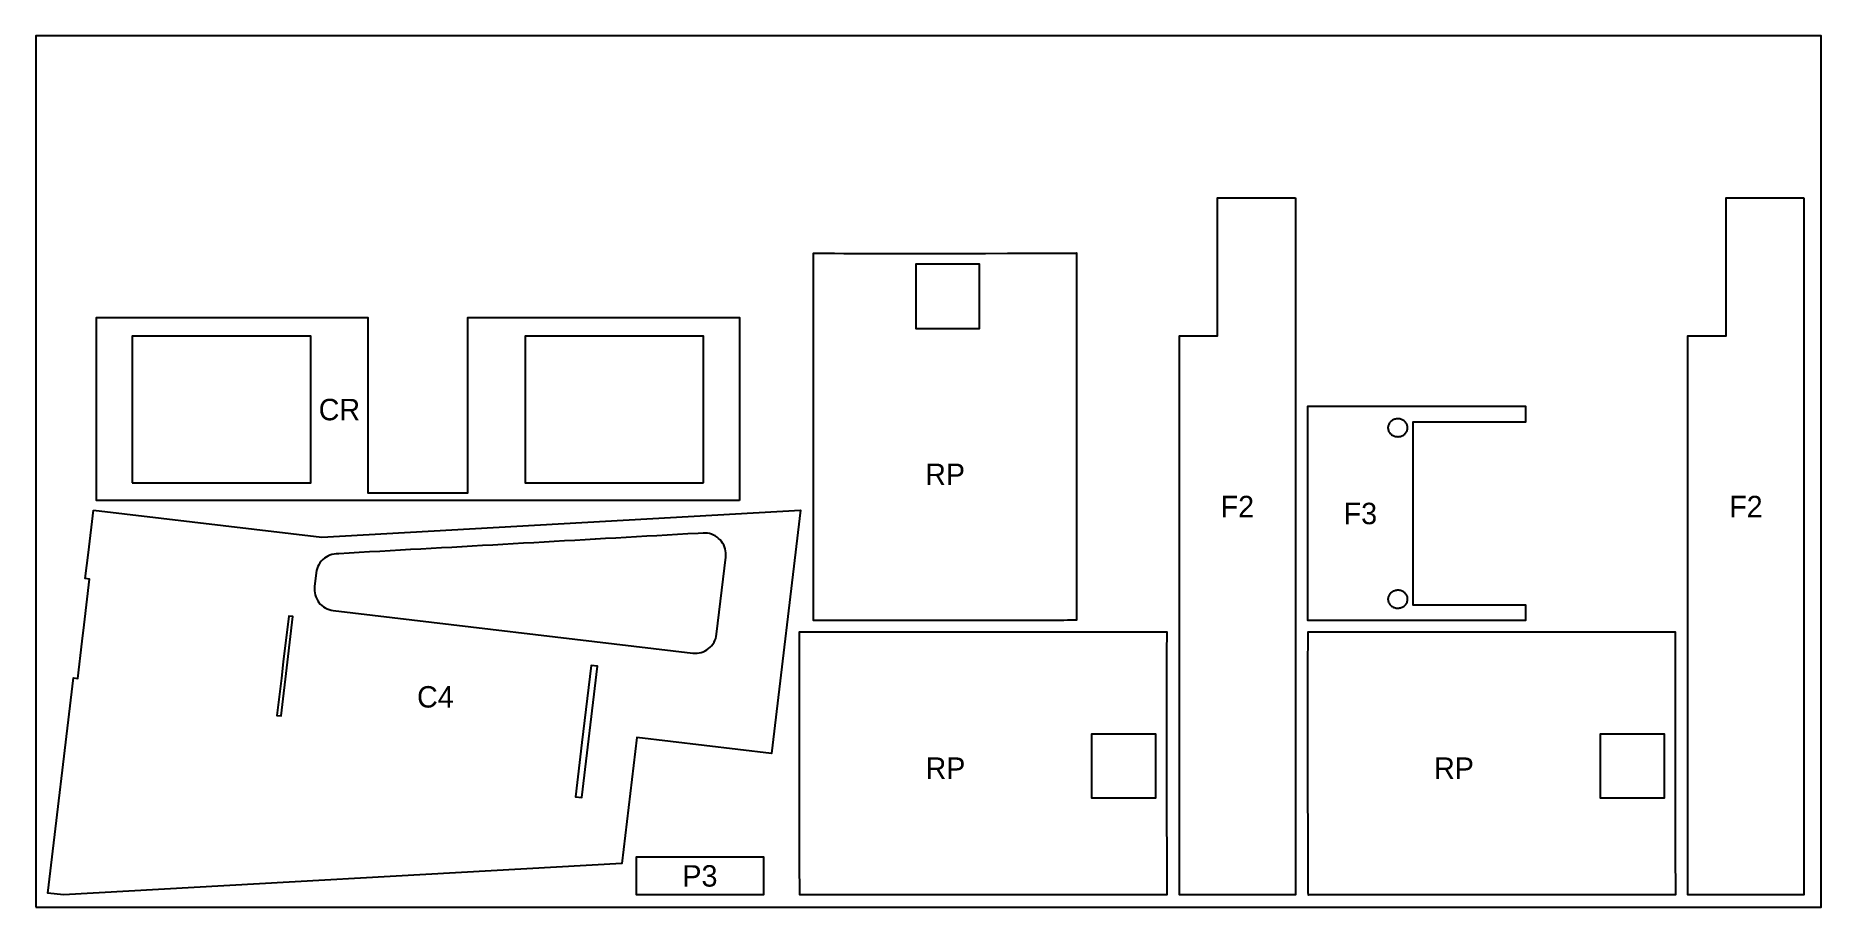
# Model space of a CAD drawing. Header units: millimetres. Extents: x 0 to 2500, y 0 to 1220.
import ezdxf
from ezdxf.enums import TextEntityAlignment as Align

# ---------------------------------------------------------------- set-up
doc = ezdxf.new("R2010")
doc.units = ezdxf.units.MM
for name, color, linetype in [('DECOUPE', 1, 'Continuous'), ('PANNEAU', 8, 'Continuous'), ('REPERES', 5, 'Continuous')]:
    doc.layers.add(name, color=color, linetype=linetype)

msp = doc.modelspace()

# ---------------------------------------------------------------- linework, layer by layer
at = {"layer": 'DECOUPE'}
for points in [[(1763.7, 993.02), (1763.7, 321.83), (1763.7, 321.83), (1763.7, 321.83), (1763.7, 321.83), (1763.7, 321.83), (1763.72, 321.75), (1763.7, 321.74), (1763.7, 17.2), (1601.2, 17.2), (1601.2, 17.2), (1601.2, 17.2), (1601.2, 17.2), (1601.2, 800.09), (1654.7, 800.09), (1654.7, 993.02)], [(2475.7, 993.02), (2475.7, 321.83), (2475.7, 321.83), (2475.7, 321.83), (2475.7, 321.83), (2475.7, 321.83), (2475.72, 321.75), (2475.7, 321.74), (2475.7, 17.2), (2313.2, 17.2), (2313.2, 17.2), (2313.2, 17.2), (2313.2, 17.2), (2313.2, 800.09), (2366.7, 800.09), (2366.7, 993.02)], [(1160.78, 401.24), (1160.78, 401.24), (1147.43, 401.27), (1147.39, 401.27), (1137.44, 401.29), (1137.34, 401.29), (1137.34, 401.29), (1122.73, 401.33), (1122.68, 401.33), (1108.64, 401.39), (1108.62, 401.39), (1108.62, 401.39), (1106.06, 401.4), (1106.04, 401.4), (1106.04, 401.4), (1104.16, 401.41), (1104.12, 401.41), (1104.12, 401.41), (1102.24, 401.42), (1102.21, 401.42), (1102.21, 401.42), (1100.34, 401.43), (1100.31, 401.43), (1098.69, 401.44), (1098.65, 401.44), (1098.65, 401.44), (1097.45, 401.45), (1097.41, 401.45), (1097.41, 401.45), (1096.22, 401.46), (1096.19, 401.46), (1095, 401.47), (1094.98, 401.47), (1094.98, 401.47), (1093.8, 401.48), (1093.78, 401.48), (1093.78, 401.48), (1092.62, 401.49), (1092.61, 401.49), (1091.46, 401.5), (1091.45, 401.5), (1090.32, 401.51), (1090.31, 401.51), (1089.2, 401.53), (1089.2, 915.55), (1090.87, 915.53), (1092.57, 915.52), (1094.3, 915.51), (1096.04, 915.5), (1097.8, 915.49), (1099.57, 915.48), (1101.95, 915.47), (1105.54, 915.45), (1118.38, 915.41), (1131.52, 915.37), (1145.43, 915.34), (1159.36, 915.32), (1177.92, 915.3), (1205.75, 915.28), (1236.98, 915.28), (1268.11, 915.29), (1299.11, 915.32), (1329.96, 915.37), (1360.61, 915.43), (1391.05, 915.51), (1406.06, 915.56), (1419.05, 915.62), (1435.36, 915.7), (1446.48, 915.76), (1449.41, 915.78), (1451.02, 915.79), (1452.6, 915.8), (1453.98, 915.82), (1455.2, 915.83), (1456.23, 915.84), (1456.83, 915.85), (1457.42, 915.86), (1457.28, 401.85), (1457.29, 401.77), (1457.29, 401.77), (1457.29, 401.77), (1457.28, 401.77), (1457.28, 401.77), (1457.28, 401.85), (1456.97, 401.84), (1456.95, 401.84), (1456.95, 401.84), (1456.62, 401.83), (1456.6, 401.83), (1456.17, 401.82), (1456.15, 401.82), (1455.7, 401.81), (1455.67, 401.81), (1455.67, 401.81), (1455.2, 401.8), (1455.18, 401.8), (1454.67, 401.79), (1454.65, 401.79), (1454.66, 401.71), (1454.65, 401.71), (1454.65, 401.71), (1454.65, 401.79), (1454.15, 401.78), (1454.11, 401.78), (1454.11, 401.78), (1453.57, 401.77), (1453.53, 401.77), (1452.96, 401.76), (1452.94, 401.76), (1452.94, 401.76), (1452.28, 401.75), (1452.26, 401.75), (1452.26, 401.75), (1451.52, 401.74), (1451.5, 401.74), (1451.5, 401.74), (1450.7, 401.74), (1450.69, 401.74), (1449.81, 401.73), (1449.79, 401.73), (1448.88, 401.72), (1448.87, 401.72), (1447.94, 401.71), (1447.91, 401.71), (1447.91, 401.71), (1446.3, 401.7), (1446.29, 401.7), (1444.43, 401.69), (1444.41, 401.69), (1439.41, 401.66), (1439.39, 401.66), (1439.39, 401.66), (1429.57, 401.61), (1415.33, 401.53), (1415.31, 401.53), (1415.31, 401.53), (1402.65, 401.48), (1402.64, 401.48), (1402.64, 401.48), (1389.51, 401.43), (1389.5, 401.43), (1389.5, 401.43), (1359.88, 401.35), (1359.86, 401.35), (1359.86, 401.35), (1359.78, 401.35), (1359.78, 401.35), (1326.74, 401.28), (1326.72, 401.28), (1326.72, 401.28), (1293.34, 401.24), (1293.32, 401.24), (1293.32, 401.24), (1259.76, 401.21), (1259.74, 401.21), (1259.74, 401.21), (1226.04, 401.2), (1226.02, 401.2), (1226.02, 401.2), (1200.64, 401.21), (1200.59, 401.21), (1200.59, 401.21), (1175.89, 401.23), (1175.86, 401.23), (1160.84, 401.24)], [(1261.99, 810.28), (1291.69, 810.3), (1321.25, 810.34), (1321.21, 900.35), (1291.71, 900.31), (1291.64, 900.31), (1291.64, 900.31), (1262.01, 900.29), (1261.94, 900.29), (1261.94, 900.29), (1232.13, 900.28), (1232.18, 810.27)], [(985.2, 569.2), (85.2, 569.2), (85.2, 569.2), (85.2, 569.2), (85.2, 569.2), (85.2, 825.71), (85.2, 825.71), (465.2, 825.71), (465.2, 580.21), (605.2, 580.21), (605.2, 825.71), (985.2, 825.71), (985.2, 569.2)], [(135.2, 594.21), (385.2, 594.21), (385.2, 799.21), (135.2, 799.21)], [(935.2, 594.21), (935.2, 799.21), (685.2, 799.21), (685.2, 594.21)], [(1781.22, 401.2), (1781.22, 401.2), (1781.22, 401.2), (1781.22, 401.2), (1781.22, 401.2), (1781.22, 401.2), (1781.22, 401.2), (1781.22, 401.2), (1781.22, 401.2), (1781.22, 401.2), (1781.22, 401.2), (1781.22, 401.21), (1781.22, 401.21), (1781.22, 401.21), (1781.22, 401.21), (1781.22, 401.21), (1781.22, 401.21), (1781.22, 401.21), (1781.22, 401.21), (1781.22, 401.21), (1781.22, 401.21), (1781.22, 401.21), (1781.22, 401.21), (1781.22, 401.21), (1781.22, 401.21), (1781.22, 401.21), (1781.22, 401.21), (1781.22, 401.21), (1781.22, 401.21), (1781.3, 401.23), (1781.28, 701.23), (1781.2, 701.24), (1781.2, 701.24), (1781.2, 701.24), (1781.2, 701.24), (1781.2, 701.24), (1781.2, 701.24), (1781.2, 701.24), (1781.2, 701.24), (1781.2, 701.24), (1781.2, 701.24), (1781.2, 701.24), (1781.2, 701.24), (1781.2, 701.24), (1781.2, 701.24), (1781.2, 701.24), (1781.2, 701.24), (1781.2, 701.24), (1781.2, 701.24), (1781.2, 701.24), (1781.2, 701.25), (1781.2, 701.25), (1781.2, 701.25), (1781.2, 701.25), (1781.2, 701.25), (1781.2, 701.25), (1781.2, 701.25), (1781.2, 701.25), (1781.2, 701.25), (1781.2, 701.25), (1781.2, 701.25), (1781.25, 701.23), (1781.28, 701.23), (2085.81, 701.24), (2085.81, 701.24), (2085.89, 701.25), (2085.89, 701.25), (2085.89, 701.25), (2085.81, 701.24), (2085.81, 679.24), (1928.11, 679.23), (1928.11, 679.22), (1928.11, 679.22), (1928.11, 679.22), (1928.11, 679.22), (1928.11, 679.22), (1928.11, 679.22), (1928.03, 679.23), (1928.05, 423.23), (1928.12, 423.25), (1928.12, 423.25), (1928.12, 423.25), (1928.12, 423.24), (1928.13, 423.24), (1928.13, 423.23), (2085.83, 423.24), (2085.83, 401.24), (2085.83, 401.24), (1781.3, 401.23), (1781.3, 401.23), (1781.3, 401.23), (1781.3, 401.23), (1781.3, 401.23), (1781.3, 401.23)], [(1897.55, 662.19), (1897.55, 662.19), (1897.55, 662.19), (1897.55, 662.19), (1898.44, 661.48), (1898.44, 661.48), (1898.44, 661.48), (1899.39, 660.84), (1899.39, 660.84), (1899.39, 660.84), (1900.41, 660.29), (1901.47, 659.81), (1901.47, 659.81), (1901.47, 659.81), (1902.57, 659.42), (1902.57, 659.42), (1903.7, 659.11), (1903.7, 659.11), (1904.86, 658.89), (1906.04, 658.77), (1906.04, 658.77), (1907.22, 658.73), (1907.22, 658.73), (1907.22, 658.73), (1908.4, 658.79), (1909.58, 658.94), (1909.58, 658.94), (1910.73, 659.18), (1910.73, 659.18), (1910.73, 659.18), (1911.86, 659.51), (1911.86, 659.51), (1911.86, 659.51), (1912.95, 659.93), (1912.95, 659.93), (1914, 660.43), (1914, 660.43), (1914, 660.43), (1915, 661), (1915, 661), (1915, 661), (1915.93, 661.66), (1916.81, 662.38), (1917.61, 663.17), (1918.33, 664.02), (1918.97, 664.92), (1919.53, 665.87), (1919.53, 665.87), (1919.53, 665.87), (1919.99, 666.86), (1920.36, 667.88), (1920.62, 668.93), (1920.79, 669.99), (1920.84, 670.61), (1920.86, 671.23), (1920.81, 672.31), (1920.66, 673.37), (1920.4, 674.42), (1920.05, 675.44), (1919.61, 676.44), (1919.07, 677.39), (1918.44, 678.3), (1917.73, 679.16), (1916.94, 679.96), (1916.08, 680.7), (1915.15, 681.36), (1914.16, 681.95), (1913.12, 682.46), (1912.03, 682.89), (1910.91, 683.24), (1909.76, 683.49), (1908.59, 683.66), (1907.41, 683.73), (1907.41, 683.73), (1906.23, 683.71), (1905.05, 683.6), (1903.89, 683.4), (1902.75, 683.1), (1901.64, 682.72), (1900.57, 682.26), (1899.55, 681.71), (1898.59, 681.09), (1897.69, 680.39), (1896.85, 679.63), (1896.1, 678.81), (1895.42, 677.93), (1894.83, 677), (1894.33, 676.02), (1893.92, 675.01), (1893.61, 673.98), (1893.4, 672.92), (1893.29, 671.85), (1893.28, 670.78), (1893.38, 669.71), (1893.57, 668.65), (1893.87, 667.61), (1894.26, 666.6), (1894.74, 665.62), (1895.32, 664.68), (1895.98, 663.79), (1896.73, 662.96)], [(80.78, 556.03), (400.45, 518.13), (400.45, 518.13), (400.46, 518.13), (400.46, 518.14), (400.46, 518.14), (400.47, 518.15), (400.47, 518.15), (400.47, 518.16), (400.48, 518.17), (400.49, 518.18), (400.5, 518.19), (400.5, 518.19), (400.5, 518.19), (400.5, 518.19), (400.51, 518.19), (400.51, 518.2), (400.51, 518.2), (400.53, 518.2), (400.54, 518.2), (400.54, 518.2), (400.54, 518.2), (400.55, 518.2), (400.55, 518.2), (400.55, 518.2), (400.55, 518.2), (400.55, 518.2), (400.55, 518.2), (400.55, 518.2), (400.55, 518.2), (400.55, 518.2), (400.54, 518.12), (1070.67, 556.03), (1030.27, 215.37), (841.6, 237.74), (820.69, 61.38), (39.05, 17.2), (17.2, 19.79), (52.93, 321.17), (58.89, 320.47), (65.09, 372.71), (67.77, 395.33), (75.37, 459.43), (69.41, 460.14), (73.72, 496.45)], [(393.91, 474.1), (393.12, 471.22), (392.62, 468.27), (390.31, 448.84), (390.11, 445.91), (390.2, 442.96), (390.57, 440.04), (391.23, 437.17), (392.17, 434.38), (393.37, 431.7), (394.83, 429.14), (396.54, 426.74), (398.47, 424.52), (400.62, 422.5), (402.95, 420.7), (405.44, 419.14), (408.08, 417.83), (410.83, 416.78), (413.67, 416.01), (416.49, 415.53), (416.49, 415.54), (416.57, 415.52), (920.05, 355.82), (920.13, 355.83), (920.13, 355.82), (922.98, 355.62), (925.93, 355.71), (928.85, 356.08), (931.72, 356.74), (934.51, 357.68), (937.19, 358.88), (939.75, 360.35), (942.15, 362.05), (944.37, 363.99), (946.39, 366.13), (948.19, 368.46), (949.75, 370.95), (951.06, 373.59), (952.11, 376.34), (952.88, 379.18), (953.37, 382.08), (966.2, 490.29), (966.4, 493.19), (966.32, 496.09), (965.96, 498.98), (965.32, 501.81), (964.41, 504.58), (963.24, 507.24), (961.81, 509.77), (960.15, 512.16), (958.26, 514.37), (956.17, 516.39), (953.89, 518.2), (951.45, 519.77), (948.87, 521.11), (946.17, 522.19), (943.37, 523), (940.52, 523.53), (937.62, 523.79), (934.71, 523.77), (927.3, 523.35), (912.93, 522.54), (912.93, 522.54), (912.85, 522.53), (912.85, 522.53), (898.55, 521.72), (884.19, 520.91), (884.18, 520.91), (884.1, 520.91), (884.1, 520.91), (869.81, 520.1), (869.81, 520.1), (869.73, 520.09), (869.73, 520.09), (855.44, 519.28), (841.07, 518.47), (841.07, 518.47), (840.99, 518.47), (840.99, 518.47), (826.7, 517.66), (812.43, 516.85), (812.33, 516.85), (812.33, 516.85), (812.33, 516.85), (812.33, 516.85), (797.96, 516.03), (783.68, 515.22), (783.58, 515.22), (783.58, 515.22), (783.5, 515.21), (769.21, 514.32), (754.94, 513.6), (754.76, 513.59), (740.58, 512.79), (740.48, 512.78), (740.48, 512.78), (726.11, 511.97), (711.74, 511.15), (697.46, 510.35), (697.37, 510.34), (697.37, 510.34), (697.37, 510.34), (682.99, 509.53), (668.7, 508.72), (668.7, 508.72), (668.62, 508.72), (668.62, 508.72), (668.62, 508.72), (668.62, 508.72), (654.25, 507.9), (639.98, 507.09), (639.88, 507.09), (639.88, 507.09), (639.88, 507.09), (625.61, 506.28), (625.51, 506.28), (625.51, 506.28), (625.51, 506.28), (611.14, 505.46), (596.87, 504.66), (596.77, 504.65), (596.77, 504.65), (596.77, 504.65), (596.77, 504.65), (582.4, 503.84), (568.13, 503.03), (568.03, 503.02), (568.03, 503.02), (553.66, 502.21), (539.39, 501.4), (539.29, 501.4), (539.29, 501.4), (539.29, 501.4), (525.02, 500.59), (524.92, 500.59), (524.92, 500.59), (524.92, 500.59), (510.55, 499.77), (496.27, 498.96), (496.18, 498.96), (496.18, 498.96), (496.17, 498.96), (481.8, 498.15), (467.53, 497.34), (467.43, 497.33), (467.43, 497.33), (467.43, 497.33), (467.43, 497.33), (453.06, 496.52), (438.76, 495.71), (438.69, 495.71), (438.69, 495.71), (438.69, 495.71), (424.32, 494.89), (420.71, 494.69), (417.74, 494.37), (414.81, 493.76), (411.96, 492.86), (409.21, 491.68), (406.6, 490.23), (404.14, 488.53), (401.86, 486.59), (399.78, 484.44), (397.93, 482.09), (396.33, 479.56), (394.98, 476.89)], [(1897.7, 440.39), (1897.7, 440.39), (1897.7, 440.39), (1897.7, 440.39), (1897.7, 440.39), (1896.87, 439.63), (1896.11, 438.81), (1895.43, 437.93), (1894.84, 437), (1894.34, 436.02), (1893.93, 435.01), (1893.63, 433.98), (1893.42, 432.92), (1893.31, 431.85), (1893.3, 430.78), (1893.39, 429.71), (1893.59, 428.65), (1893.88, 427.61), (1894.27, 426.6), (1894.76, 425.62), (1895.33, 424.68), (1896, 423.79), (1896.74, 422.96), (1897.56, 422.19), (1898.45, 421.48), (1899.41, 420.84), (1900.42, 420.29), (1901.48, 419.81), (1902.58, 419.42), (1903.72, 419.11), (1904.88, 418.89), (1906.05, 418.77), (1907.24, 418.73), (1907.24, 418.73), (1907.24, 418.73), (1908.42, 418.79), (1909.59, 418.94), (1910.74, 419.18), (1911.87, 419.51), (1912.96, 419.93), (1914.01, 420.43), (1915.01, 421), (1915.95, 421.66), (1916.82, 422.38), (1917.62, 423.17), (1918.35, 424.02), (1918.99, 424.92), (1919.54, 425.87), (1920, 426.86), (1920.37, 427.88), (1920.64, 428.93), (1920.8, 429.99), (1920.86, 430.61), (1920.87, 431.23), (1920.82, 432.31), (1920.67, 433.37), (1920.42, 434.42), (1920.07, 435.44), (1919.62, 436.44), (1919.62, 436.44), (1919.08, 437.39), (1918.45, 438.3), (1917.74, 439.16), (1916.95, 439.96), (1916.95, 439.88), (1916.95, 439.88), (1916.95, 439.88), (1916.95, 439.88), (1916.95, 439.96), (1916.09, 440.7), (1916.09, 440.7), (1915.16, 441.36), (1914.17, 441.95), (1914.17, 441.95), (1914.17, 441.95), (1913.13, 442.46), (1913.13, 442.46), (1912.05, 442.89), (1912.05, 442.89), (1912.05, 442.89), (1910.93, 443.24), (1909.77, 443.49), (1909.77, 443.49), (1909.77, 443.49), (1908.6, 443.66), (1907.42, 443.73), (1907.42, 443.73), (1906.24, 443.71), (1906.24, 443.71), (1906.24, 443.71), (1905.06, 443.6), (1903.9, 443.4), (1903.9, 443.4), (1903.9, 443.4), (1902.76, 443.1), (1901.65, 442.72), (1901.65, 442.72), (1901.65, 442.72), (1900.58, 442.26), (1900.58, 442.26), (1899.56, 441.71), (1899.56, 441.71), (1898.6, 441.09), (1898.6, 441.09)], [(343.9, 320.7), (337.73, 268.66), (343.61, 267.97), (343.61, 267.98), (343.69, 267.96), (352.59, 343.02), (360.17, 406.92), (360.11, 406.87), (360.11, 406.87), (360.11, 406.87), (360.17, 406.92), (360.17, 406.92), (360.09, 406.9), (360.09, 406.9), (360.09, 406.9), (360.09, 406.91), (360.09, 406.91), (360.08, 406.93), (354.29, 407.62), (354.29, 407.62), (354.29, 407.62), (354.29, 407.61), (354.29, 407.61), (354.21, 407.63), (346.63, 343.73)], [(1069.24, 313.84), (1069.24, 313.84), (1069.27, 327.19), (1069.27, 327.23), (1069.29, 337.18), (1069.29, 337.28), (1069.29, 337.28), (1069.33, 351.89), (1069.33, 351.94), (1069.39, 365.98), (1069.39, 366), (1069.39, 366), (1069.4, 368.56), (1069.4, 368.58), (1069.4, 368.58), (1069.41, 370.46), (1069.41, 370.5), (1069.41, 370.5), (1069.42, 372.38), (1069.42, 372.41), (1069.42, 372.41), (1069.43, 374.28), (1069.43, 374.31), (1069.44, 375.93), (1069.44, 375.97), (1069.44, 375.97), (1069.45, 377.17), (1069.45, 377.21), (1069.45, 377.21), (1069.46, 378.4), (1069.46, 378.43), (1069.47, 379.62), (1069.47, 379.64), (1069.47, 379.64), (1069.48, 380.82), (1069.48, 380.84), (1069.48, 380.84), (1069.49, 382), (1069.49, 382.01), (1069.5, 383.16), (1069.5, 383.17), (1069.51, 384.3), (1069.51, 384.31), (1069.53, 385.42), (1583.55, 385.42), (1583.53, 383.75), (1583.52, 382.05), (1583.51, 380.32), (1583.5, 378.58), (1583.49, 376.82), (1583.48, 375.05), (1583.47, 372.67), (1583.45, 369.08), (1583.41, 356.24), (1583.37, 343.1), (1583.34, 329.19), (1583.32, 315.26), (1583.3, 296.7), (1583.28, 268.87), (1583.28, 237.64), (1583.29, 206.51), (1583.32, 175.51), (1583.37, 144.66), (1583.43, 114.01), (1583.51, 83.57), (1583.56, 68.56), (1583.62, 55.57), (1583.7, 39.26), (1583.76, 28.14), (1583.78, 25.22), (1583.79, 23.6), (1583.8, 22.02), (1583.82, 20.64), (1583.83, 19.42), (1583.84, 18.4), (1583.85, 17.79), (1583.86, 17.2), (1069.85, 17.34), (1069.77, 17.33), (1069.77, 17.33), (1069.77, 17.33), (1069.77, 17.34), (1069.77, 17.34), (1069.85, 17.34), (1069.84, 17.65), (1069.84, 17.67), (1069.84, 17.67), (1069.83, 18), (1069.83, 18.02), (1069.82, 18.45), (1069.82, 18.47), (1069.81, 18.92), (1069.81, 18.95), (1069.81, 18.95), (1069.8, 19.42), (1069.8, 19.44), (1069.79, 19.95), (1069.79, 19.97), (1069.71, 19.96), (1069.71, 19.97), (1069.71, 19.97), (1069.79, 19.97), (1069.78, 20.47), (1069.78, 20.51), (1069.78, 20.51), (1069.77, 21.05), (1069.77, 21.09), (1069.76, 21.66), (1069.76, 21.68), (1069.76, 21.68), (1069.75, 22.34), (1069.75, 22.36), (1069.75, 22.36), (1069.74, 23.1), (1069.74, 23.12), (1069.74, 23.12), (1069.74, 23.92), (1069.74, 23.93), (1069.73, 24.81), (1069.73, 24.83), (1069.72, 25.74), (1069.72, 25.75), (1069.71, 26.69), (1069.71, 26.71), (1069.71, 26.71), (1069.7, 28.32), (1069.7, 28.34), (1069.69, 30.19), (1069.69, 30.21), (1069.66, 35.21), (1069.66, 35.23), (1069.66, 35.23), (1069.61, 45.05), (1069.53, 59.29), (1069.53, 59.31), (1069.53, 59.31), (1069.48, 71.97), (1069.48, 71.98), (1069.48, 71.98), (1069.43, 85.11), (1069.43, 85.12), (1069.43, 85.12), (1069.35, 114.74), (1069.35, 114.76), (1069.35, 114.76), (1069.35, 114.84), (1069.35, 114.84), (1069.28, 147.88), (1069.28, 147.9), (1069.28, 147.9), (1069.24, 181.28), (1069.24, 181.3), (1069.24, 181.3), (1069.21, 214.86), (1069.21, 214.88), (1069.21, 214.88), (1069.2, 248.58), (1069.2, 248.6), (1069.2, 248.6), (1069.21, 273.98), (1069.21, 274.03), (1069.21, 274.03), (1069.23, 298.73), (1069.23, 298.76), (1069.24, 313.78)], [(1781.24, 313.84), (1781.24, 313.84), (1781.27, 327.19), (1781.27, 327.23), (1781.29, 337.18), (1781.29, 337.28), (1781.29, 337.28), (1781.33, 351.89), (1781.33, 351.94), (1781.39, 365.98), (1781.39, 366), (1781.39, 366), (1781.4, 368.56), (1781.4, 368.58), (1781.4, 368.58), (1781.41, 370.46), (1781.41, 370.5), (1781.41, 370.5), (1781.42, 372.38), (1781.42, 372.41), (1781.42, 372.41), (1781.43, 374.28), (1781.43, 374.31), (1781.44, 375.93), (1781.44, 375.97), (1781.44, 375.97), (1781.45, 377.17), (1781.45, 377.21), (1781.45, 377.21), (1781.46, 378.4), (1781.46, 378.43), (1781.47, 379.62), (1781.47, 379.64), (1781.47, 379.64), (1781.48, 380.82), (1781.48, 380.84), (1781.48, 380.84), (1781.49, 382), (1781.49, 382.01), (1781.5, 383.16), (1781.5, 383.17), (1781.51, 384.3), (1781.51, 384.31), (1781.53, 385.42), (2295.55, 385.42), (2295.53, 383.75), (2295.52, 382.05), (2295.51, 380.32), (2295.5, 378.58), (2295.49, 376.82), (2295.48, 375.05), (2295.47, 372.67), (2295.45, 369.08), (2295.41, 356.24), (2295.37, 343.1), (2295.34, 329.19), (2295.32, 315.26), (2295.3, 296.7), (2295.28, 268.87), (2295.28, 237.64), (2295.29, 206.51), (2295.32, 175.51), (2295.37, 144.66), (2295.43, 114.01), (2295.51, 83.57), (2295.56, 68.56), (2295.62, 55.57), (2295.7, 39.26), (2295.76, 28.14), (2295.78, 25.22), (2295.79, 23.6), (2295.8, 22.02), (2295.82, 20.64), (2295.83, 19.42), (2295.84, 18.4), (2295.85, 17.79), (2295.86, 17.2), (1781.85, 17.34), (1781.77, 17.33), (1781.77, 17.33), (1781.77, 17.33), (1781.77, 17.34), (1781.77, 17.34), (1781.85, 17.34), (1781.84, 17.65), (1781.84, 17.67), (1781.84, 17.67), (1781.83, 18), (1781.83, 18.02), (1781.82, 18.45), (1781.82, 18.47), (1781.81, 18.92), (1781.81, 18.95), (1781.81, 18.95), (1781.8, 19.42), (1781.8, 19.44), (1781.79, 19.95), (1781.79, 19.97), (1781.71, 19.96), (1781.71, 19.97), (1781.71, 19.97), (1781.79, 19.97), (1781.78, 20.47), (1781.78, 20.51), (1781.78, 20.51), (1781.77, 21.05), (1781.77, 21.09), (1781.76, 21.66), (1781.76, 21.68), (1781.76, 21.68), (1781.75, 22.34), (1781.75, 22.36), (1781.75, 22.36), (1781.74, 23.1), (1781.74, 23.12), (1781.74, 23.12), (1781.74, 23.92), (1781.74, 23.93), (1781.73, 24.81), (1781.73, 24.83), (1781.72, 25.74), (1781.72, 25.75), (1781.71, 26.69), (1781.71, 26.71), (1781.71, 26.71), (1781.7, 28.32), (1781.7, 28.34), (1781.69, 30.19), (1781.69, 30.21), (1781.66, 35.21), (1781.66, 35.23), (1781.66, 35.23), (1781.61, 45.05), (1781.53, 59.29), (1781.53, 59.31), (1781.53, 59.31), (1781.48, 71.97), (1781.48, 71.98), (1781.48, 71.98), (1781.43, 85.11), (1781.43, 85.12), (1781.43, 85.12), (1781.35, 114.74), (1781.35, 114.76), (1781.35, 114.76), (1781.35, 114.84), (1781.35, 114.84), (1781.28, 147.88), (1781.28, 147.9), (1781.28, 147.9), (1781.24, 181.28), (1781.24, 181.3), (1781.24, 181.3), (1781.21, 214.86), (1781.21, 214.88), (1781.21, 214.88), (1781.2, 248.58), (1781.2, 248.6), (1781.2, 248.6), (1781.21, 273.98), (1781.21, 274.03), (1781.21, 274.03), (1781.23, 298.73), (1781.23, 298.76), (1781.24, 313.78)], [(764.71, 230.49), (755.74, 154.83), (764.67, 153.77), (786.45, 337.43), (777.51, 338.49)], [(1478.28, 212.63), (1478.3, 182.93), (1478.34, 153.37), (1568.35, 153.41), (1568.31, 182.91), (1568.31, 182.98), (1568.31, 182.98), (1568.29, 212.61), (1568.29, 212.68), (1568.29, 212.68), (1568.28, 242.49), (1478.27, 242.44)], [(2190.28, 212.63), (2190.3, 182.93), (2190.34, 153.37), (2280.35, 153.41), (2280.31, 182.91), (2280.31, 182.98), (2280.31, 182.98), (2280.29, 212.61), (2280.29, 212.68), (2280.29, 212.68), (2280.28, 242.49), (2190.27, 242.44)], [(841.2, 70.7), (841.2, 70.7), (1018.79, 70.7), (1018.79, 17.2), (841.2, 17.2), (841.2, 70.7)]]:
    msp.add_lwpolyline(points, close=True, dxfattribs=at)
at = {"layer": 'PANNEAU'}
msp.add_lwpolyline([(0, 0), (2500, 0), (2500, 1220), (0, 1220)], close=True, dxfattribs=at)

# ---------------------------------------------------------------- texts
at = {"layer": 'REPERES'}
for s, p in [('CR', (425.2, 696.71)), ('RP', (1273.27, 606.06)), ('F2', (1682.45, 560.96)), ('F2', (2394.45, 560.96)), ('F3', (1854.66, 551.23)), ('C4', (559.58, 294.57)), ('RP', (1273.76, 194.75)), ('RP', (1985.76, 194.75)), ('P3', (930, 43.95))]:
    msp.add_text(s, height=30, dxfattribs=at).set_placement(p, align=Align.MIDDLE_CENTER)

doc.saveas('drawing.dxf')
